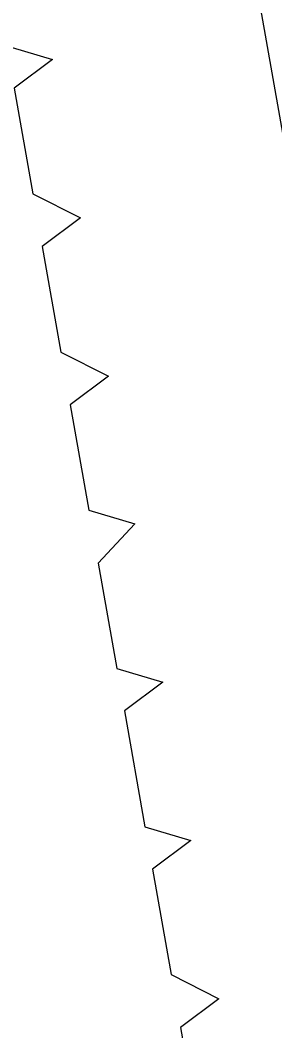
# Model space of a CAD drawing. Header units: millimetres. Extents: x -434100 to 9270898, y 0 to 249028.
# Drawn here: x 73313.23 to 73316.13, y 105957.91 to 105969.4 of the extents above; entities that cross this region are included whole.
import ezdxf
from ezdxf import colors
from ezdxf.entities.mleader import LeaderData, LeaderLine
from ezdxf.math import Vec2, Vec3

# ---------------------------------------------------------------- set-up
doc = ezdxf.new("R2010")
doc.units = ezdxf.units.MM
doc.header["$MEASUREMENT"] = 0
doc.layers.get('0').update_dxf_attribs({"color": 250, "lineweight": 9})
for name, color, linetype, lineweight in [('АР_Отметки', 250, 'Continuous', 15), ('АР_Размеры', 175, 'Continuous', 9), ('АР_Сущ Несущая стена', 216, 'Continuous', 30)]:
    doc.layers.add(name, color=color, linetype=linetype, lineweight=lineweight)
doc.styles.add('ISOCPEUR', font='isocpeur.TTF', dxfattribs={"width": 0.7})

# ---------------------------------------------------------------- blocks, each defined once
blk = doc.blocks.new('_DotSmall')
at = {"color": 0, "linetype": 'ByBlock', "const_width": 0.5}
blk.add_lwpolyline([(-0.0625, 0, 1), (0.0625, 0, 1)], format="xyb", close=True, dxfattribs=at)

msp = doc.modelspace()

# ---------------------------------------------------------------- linework, layer by layer
at = {"layer": 'АР_Размеры', "color": 5, "lineweight": 0, "ltscale": 100, "transparency": 33554687}
for points in [[(73318.642, 105954.495), (73313.45, 105983.788)], [(73318.642, 105954.495), (73313.45, 105983.788)], [(73318.642, 105954.495), (73313.45, 105983.788)], [(73318.642, 105954.495), (73313.45, 105983.788)], [(73318.642, 105954.495), (73313.45, 105983.788)], [(73318.642, 105954.495), (73313.45, 105983.788)], [(73318.642, 105954.495), (73313.45, 105983.788)], [(73318.642, 105954.495), (73313.45, 105983.788)], [(73318.642, 105954.495), (73313.45, 105983.788)], [(73318.642, 105954.495), (73313.45, 105983.788)], [(73318.642, 105954.495), (73313.45, 105983.788)], [(73318.642, 105954.495), (73313.45, 105983.788)], [(73318.642, 105954.495), (73313.45, 105983.788)], [(73318.642, 105954.495), (73313.45, 105983.788)], [(73318.642, 105954.495), (73313.45, 105983.788)], [(73318.642, 105954.495), (73313.45, 105983.788)], [(73318.642, 105954.495), (73313.45, 105983.788)], [(73318.642, 105954.495), (73313.45, 105983.788)], [(73318.642, 105954.495), (73313.45, 105983.788)], [(73318.642, 105954.495), (73313.45, 105983.788)], [(73318.642, 105954.495), (73313.45, 105983.788)], [(73318.642, 105954.495), (73313.45, 105983.788)], [(73318.642, 105954.495), (73313.45, 105983.788)], [(73318.642, 105954.495), (73313.45, 105983.788)], [(73318.642, 105954.495), (73313.45, 105983.788)], [(73318.642, 105954.495), (73313.45, 105983.788)], [(73318.642, 105954.495), (73313.45, 105983.788)], [(73318.642, 105954.495), (73313.45, 105983.788)], [(73318.642, 105954.495), (73313.45, 105983.788)], [(73318.642, 105954.495), (73313.45, 105983.788)], [(73318.642, 105954.495), (73313.45, 105983.788)], [(73318.642, 105954.495), (73313.45, 105983.788)], [(73318.642, 105954.495), (73313.45, 105983.788)], [(73318.642, 105954.495), (73313.45, 105983.788)], [(73318.642, 105954.495), (73313.45, 105983.788)], [(73318.642, 105954.495), (73313.45, 105983.788)], [(73318.642, 105954.495), (73313.45, 105983.788)], [(73318.642, 105954.495), (73313.45, 105983.788)], [(73318.642, 105954.495), (73313.45, 105983.788)], [(73318.642, 105954.495), (73313.45, 105983.788)], [(73318.642, 105954.495), (73313.45, 105983.788)], [(73318.642, 105954.495), (73313.45, 105983.788)], [(73318.642, 105954.495), (73313.45, 105983.788)], [(73318.642, 105954.495), (73313.45, 105983.788)], [(73318.642, 105954.495), (73313.45, 105983.788)], [(73318.642, 105954.495), (73313.45, 105983.788)], [(73318.642, 105954.495), (73313.45, 105983.788)], [(73318.642, 105954.495), (73313.45, 105983.788)], [(73318.642, 105954.495), (73313.45, 105983.788)], [(73318.642, 105954.495), (73313.45, 105983.788)], [(73318.642, 105954.495), (73313.45, 105983.788)], [(73318.642, 105954.495), (73313.45, 105983.788)], [(73318.642, 105954.495), (73313.45, 105983.788)], [(73318.642, 105954.495), (73313.45, 105983.788)], [(73318.642, 105954.495), (73313.45, 105983.788)], [(73318.642, 105954.495), (73313.45, 105983.788)], [(73318.642, 105954.495), (73313.45, 105983.788)], [(73318.642, 105954.495), (73313.45, 105983.788)], [(73318.642, 105954.495), (73313.45, 105983.788)], [(73318.642, 105954.495), (73313.45, 105983.788)], [(73318.642, 105954.495), (73313.45, 105983.788)], [(73318.642, 105954.495), (73313.45, 105983.788)], [(73318.642, 105954.495), (73313.45, 105983.788)], [(73318.642, 105954.495), (73313.45, 105983.788)], [(73318.642, 105954.495), (73313.45, 105983.788)], [(73318.642, 105954.495), (73313.45, 105983.788)], [(73318.642, 105954.495), (73313.45, 105983.788)], [(73318.642, 105954.495), (73313.45, 105983.788)], [(73318.642, 105954.495), (73313.45, 105983.788)], [(73318.642, 105954.495), (73313.45, 105983.788)], [(73318.642, 105954.495), (73313.45, 105983.788)], [(73318.642, 105954.495), (73313.45, 105983.788)], [(73318.642, 105954.495), (73313.45, 105983.788)], [(73318.642, 105954.495), (73313.45, 105983.788)], [(73318.642, 105954.495), (73313.45, 105983.788)], [(73318.642, 105954.495), (73313.45, 105983.788)], [(73318.642, 105954.495), (73313.45, 105983.788)], [(73318.642, 105954.495), (73313.45, 105983.788)], [(73318.642, 105954.495), (73313.45, 105983.788)], [(73318.642, 105954.495), (73313.45, 105983.788)], [(73318.642, 105954.495), (73313.45, 105983.788)], [(73318.642, 105954.495), (73313.45, 105983.788)], [(73318.642, 105954.495), (73313.45, 105983.788)], [(73318.642, 105954.495), (73313.45, 105983.788)], [(73318.642, 105954.495), (73313.45, 105983.788)], [(73318.642, 105954.495), (73313.45, 105983.788)], [(73318.642, 105954.495), (73313.45, 105983.788)], [(73318.642, 105954.495), (73313.45, 105983.788)], [(73318.642, 105954.495), (73313.45, 105983.788)], [(73318.642, 105954.495), (73313.45, 105983.788)], [(73318.642, 105954.495), (73313.45, 105983.788)], [(73318.642, 105954.495), (73313.45, 105983.788)], [(73318.642, 105954.495), (73313.45, 105983.788)], [(73318.642, 105954.495), (73313.45, 105983.788)], [(73318.642, 105954.495), (73313.45, 105983.788)], [(73318.642, 105954.495), (73313.45, 105983.788)], [(73312.818, 105969.189), (73313.603, 105968.956), (73313.165, 105968.631), (73313.378, 105967.43), (73313.922, 105967.155), (73313.484, 105966.83), (73313.697, 105965.63), (73314.241, 105965.355), (73313.803, 105965.029), (73314.016, 105963.829), (73314.539, 105963.674), (73314.122, 105963.229), (73314.335, 105962.028), (73314.858, 105961.873), (73314.42, 105961.548), (73314.654, 105960.227), (73315.177, 105960.072), (73314.739, 105959.747), (73314.952, 105958.547), (73315.496, 105958.272), (73315.059, 105957.946), (73315.271, 105956.746)], [(73312.818, 105969.189), (73313.603, 105968.956), (73313.165, 105968.631), (73313.378, 105967.43), (73313.922, 105967.155), (73313.484, 105966.83), (73313.697, 105965.63), (73314.241, 105965.355), (73313.803, 105965.029), (73314.016, 105963.829), (73314.539, 105963.674), (73314.122, 105963.229), (73314.335, 105962.028), (73314.858, 105961.873), (73314.42, 105961.548), (73314.654, 105960.227), (73315.177, 105960.072), (73314.739, 105959.747), (73314.952, 105958.547), (73315.496, 105958.272), (73315.059, 105957.946), (73315.271, 105956.746)], [(73312.818, 105969.189), (73313.603, 105968.956), (73313.165, 105968.631), (73313.378, 105967.43), (73313.922, 105967.155), (73313.484, 105966.83), (73313.697, 105965.63), (73314.241, 105965.355), (73313.803, 105965.029), (73314.016, 105963.829), (73314.539, 105963.674), (73314.122, 105963.229), (73314.335, 105962.028), (73314.858, 105961.873), (73314.42, 105961.548), (73314.654, 105960.227), (73315.177, 105960.072), (73314.739, 105959.747), (73314.952, 105958.547), (73315.496, 105958.272), (73315.059, 105957.946), (73315.271, 105956.746)], [(73312.818, 105969.189), (73313.603, 105968.956), (73313.165, 105968.631), (73313.378, 105967.43), (73313.922, 105967.155), (73313.484, 105966.83), (73313.697, 105965.63), (73314.241, 105965.355), (73313.803, 105965.029), (73314.016, 105963.829), (73314.539, 105963.674), (73314.122, 105963.229), (73314.335, 105962.028), (73314.858, 105961.873), (73314.42, 105961.548), (73314.654, 105960.227), (73315.177, 105960.072), (73314.739, 105959.747), (73314.952, 105958.547), (73315.496, 105958.272), (73315.059, 105957.946), (73315.271, 105956.746)], [(73312.818, 105969.189), (73313.603, 105968.956), (73313.165, 105968.631), (73313.378, 105967.43), (73313.922, 105967.155), (73313.484, 105966.83), (73313.697, 105965.63), (73314.241, 105965.355), (73313.803, 105965.029), (73314.016, 105963.829), (73314.539, 105963.674), (73314.122, 105963.229), (73314.335, 105962.028), (73314.858, 105961.873), (73314.42, 105961.548), (73314.654, 105960.227), (73315.177, 105960.072), (73314.739, 105959.747), (73314.952, 105958.547), (73315.496, 105958.272), (73315.059, 105957.946), (73315.271, 105956.746)], [(73312.818, 105969.189), (73313.603, 105968.956), (73313.165, 105968.631), (73313.378, 105967.43), (73313.922, 105967.155), (73313.484, 105966.83), (73313.697, 105965.63), (73314.241, 105965.355), (73313.803, 105965.029), (73314.016, 105963.829), (73314.539, 105963.674), (73314.122, 105963.229), (73314.335, 105962.028), (73314.858, 105961.873), (73314.42, 105961.548), (73314.654, 105960.227), (73315.177, 105960.072), (73314.739, 105959.747), (73314.952, 105958.547), (73315.496, 105958.272), (73315.059, 105957.946), (73315.271, 105956.746)], [(73312.818, 105969.189), (73313.603, 105968.956), (73313.165, 105968.631), (73313.378, 105967.43), (73313.922, 105967.155), (73313.484, 105966.83), (73313.697, 105965.63), (73314.241, 105965.355), (73313.803, 105965.029), (73314.016, 105963.829), (73314.539, 105963.674), (73314.122, 105963.229), (73314.335, 105962.028), (73314.858, 105961.873), (73314.42, 105961.548), (73314.654, 105960.227), (73315.177, 105960.072), (73314.739, 105959.747), (73314.952, 105958.547), (73315.496, 105958.272), (73315.059, 105957.946), (73315.271, 105956.746)], [(73312.818, 105969.189), (73313.603, 105968.956), (73313.165, 105968.631), (73313.378, 105967.43), (73313.922, 105967.155), (73313.484, 105966.83), (73313.697, 105965.63), (73314.241, 105965.355), (73313.803, 105965.029), (73314.016, 105963.829), (73314.539, 105963.674), (73314.122, 105963.229), (73314.335, 105962.028), (73314.858, 105961.873), (73314.42, 105961.548), (73314.654, 105960.227), (73315.177, 105960.072), (73314.739, 105959.747), (73314.952, 105958.547), (73315.496, 105958.272), (73315.059, 105957.946), (73315.271, 105956.746)], [(73312.818, 105969.189), (73313.603, 105968.956), (73313.165, 105968.631), (73313.378, 105967.43), (73313.922, 105967.155), (73313.484, 105966.83), (73313.697, 105965.63), (73314.241, 105965.355), (73313.803, 105965.029), (73314.016, 105963.829), (73314.539, 105963.674), (73314.122, 105963.229), (73314.335, 105962.028), (73314.858, 105961.873), (73314.42, 105961.548), (73314.654, 105960.227), (73315.177, 105960.072), (73314.739, 105959.747), (73314.952, 105958.547), (73315.496, 105958.272), (73315.059, 105957.946), (73315.271, 105956.746)], [(73312.818, 105969.189), (73313.603, 105968.956), (73313.165, 105968.631), (73313.378, 105967.43), (73313.922, 105967.155), (73313.484, 105966.83), (73313.697, 105965.63), (73314.241, 105965.355), (73313.803, 105965.029), (73314.016, 105963.829), (73314.539, 105963.674), (73314.122, 105963.229), (73314.335, 105962.028), (73314.858, 105961.873), (73314.42, 105961.548), (73314.654, 105960.227), (73315.177, 105960.072), (73314.739, 105959.747), (73314.952, 105958.547), (73315.496, 105958.272), (73315.059, 105957.946), (73315.271, 105956.746)], [(73312.818, 105969.189), (73313.603, 105968.956), (73313.165, 105968.631), (73313.378, 105967.43), (73313.922, 105967.155), (73313.484, 105966.83), (73313.697, 105965.63), (73314.241, 105965.355), (73313.803, 105965.029), (73314.016, 105963.829), (73314.539, 105963.674), (73314.122, 105963.229), (73314.335, 105962.028), (73314.858, 105961.873), (73314.42, 105961.548), (73314.654, 105960.227), (73315.177, 105960.072), (73314.739, 105959.747), (73314.952, 105958.547), (73315.496, 105958.272), (73315.059, 105957.946), (73315.271, 105956.746)], [(73312.818, 105969.189), (73313.603, 105968.956), (73313.165, 105968.631), (73313.378, 105967.43), (73313.922, 105967.155), (73313.484, 105966.83), (73313.697, 105965.63), (73314.241, 105965.355), (73313.803, 105965.029), (73314.016, 105963.829), (73314.539, 105963.674), (73314.122, 105963.229), (73314.335, 105962.028), (73314.858, 105961.873), (73314.42, 105961.548), (73314.654, 105960.227), (73315.177, 105960.072), (73314.739, 105959.747), (73314.952, 105958.547), (73315.496, 105958.272), (73315.059, 105957.946), (73315.271, 105956.746)], [(73312.818, 105969.189), (73313.603, 105968.956), (73313.165, 105968.631), (73313.378, 105967.43), (73313.922, 105967.155), (73313.484, 105966.83), (73313.697, 105965.63), (73314.241, 105965.355), (73313.803, 105965.029), (73314.016, 105963.829), (73314.539, 105963.674), (73314.122, 105963.229), (73314.335, 105962.028), (73314.858, 105961.873), (73314.42, 105961.548), (73314.654, 105960.227), (73315.177, 105960.072), (73314.739, 105959.747), (73314.952, 105958.547), (73315.496, 105958.272), (73315.059, 105957.946), (73315.271, 105956.746)], [(73312.818, 105969.189), (73313.603, 105968.956), (73313.165, 105968.631), (73313.378, 105967.43), (73313.922, 105967.155), (73313.484, 105966.83), (73313.697, 105965.63), (73314.241, 105965.355), (73313.803, 105965.029), (73314.016, 105963.829), (73314.539, 105963.674), (73314.122, 105963.229), (73314.335, 105962.028), (73314.858, 105961.873), (73314.42, 105961.548), (73314.654, 105960.227), (73315.177, 105960.072), (73314.739, 105959.747), (73314.952, 105958.547), (73315.496, 105958.272), (73315.059, 105957.946), (73315.271, 105956.746)], [(73312.818, 105969.189), (73313.603, 105968.956), (73313.165, 105968.631), (73313.378, 105967.43), (73313.922, 105967.155), (73313.484, 105966.83), (73313.697, 105965.63), (73314.241, 105965.355), (73313.803, 105965.029), (73314.016, 105963.829), (73314.539, 105963.674), (73314.122, 105963.229), (73314.335, 105962.028), (73314.858, 105961.873), (73314.42, 105961.548), (73314.654, 105960.227), (73315.177, 105960.072), (73314.739, 105959.747), (73314.952, 105958.547), (73315.496, 105958.272), (73315.059, 105957.946), (73315.271, 105956.746)], [(73312.818, 105969.189), (73313.603, 105968.956), (73313.165, 105968.631), (73313.378, 105967.43), (73313.922, 105967.155), (73313.484, 105966.83), (73313.697, 105965.63), (73314.241, 105965.355), (73313.803, 105965.029), (73314.016, 105963.829), (73314.539, 105963.674), (73314.122, 105963.229), (73314.335, 105962.028), (73314.858, 105961.873), (73314.42, 105961.548), (73314.654, 105960.227), (73315.177, 105960.072), (73314.739, 105959.747), (73314.952, 105958.547), (73315.496, 105958.272), (73315.059, 105957.946), (73315.271, 105956.746)], [(73312.818, 105969.189), (73313.603, 105968.956), (73313.165, 105968.631), (73313.378, 105967.43), (73313.922, 105967.155), (73313.484, 105966.83), (73313.697, 105965.63), (73314.241, 105965.355), (73313.803, 105965.029), (73314.016, 105963.829), (73314.539, 105963.674), (73314.122, 105963.229), (73314.335, 105962.028), (73314.858, 105961.873), (73314.42, 105961.548), (73314.654, 105960.227), (73315.177, 105960.072), (73314.739, 105959.747), (73314.952, 105958.547), (73315.496, 105958.272), (73315.059, 105957.946), (73315.271, 105956.746)], [(73312.818, 105969.189), (73313.603, 105968.956), (73313.165, 105968.631), (73313.378, 105967.43), (73313.922, 105967.155), (73313.484, 105966.83), (73313.697, 105965.63), (73314.241, 105965.355), (73313.803, 105965.029), (73314.016, 105963.829), (73314.539, 105963.674), (73314.122, 105963.229), (73314.335, 105962.028), (73314.858, 105961.873), (73314.42, 105961.548), (73314.654, 105960.227), (73315.177, 105960.072), (73314.739, 105959.747), (73314.952, 105958.547), (73315.496, 105958.272), (73315.059, 105957.946), (73315.271, 105956.746)], [(73312.818, 105969.189), (73313.603, 105968.956), (73313.165, 105968.631), (73313.378, 105967.43), (73313.922, 105967.155), (73313.484, 105966.83), (73313.697, 105965.63), (73314.241, 105965.355), (73313.803, 105965.029), (73314.016, 105963.829), (73314.539, 105963.674), (73314.122, 105963.229), (73314.335, 105962.028), (73314.858, 105961.873), (73314.42, 105961.548), (73314.654, 105960.227), (73315.177, 105960.072), (73314.739, 105959.747), (73314.952, 105958.547), (73315.496, 105958.272), (73315.059, 105957.946), (73315.271, 105956.746)], [(73312.818, 105969.189), (73313.603, 105968.956), (73313.165, 105968.631), (73313.378, 105967.43), (73313.922, 105967.155), (73313.484, 105966.83), (73313.697, 105965.63), (73314.241, 105965.355), (73313.803, 105965.029), (73314.016, 105963.829), (73314.539, 105963.674), (73314.122, 105963.229), (73314.335, 105962.028), (73314.858, 105961.873), (73314.42, 105961.548), (73314.654, 105960.227), (73315.177, 105960.072), (73314.739, 105959.747), (73314.952, 105958.547), (73315.496, 105958.272), (73315.059, 105957.946), (73315.271, 105956.746)], [(73312.818, 105969.189), (73313.603, 105968.956), (73313.165, 105968.631), (73313.378, 105967.43), (73313.922, 105967.155), (73313.484, 105966.83), (73313.697, 105965.63), (73314.241, 105965.355), (73313.803, 105965.029), (73314.016, 105963.829), (73314.539, 105963.674), (73314.122, 105963.229), (73314.335, 105962.028), (73314.858, 105961.873), (73314.42, 105961.548), (73314.654, 105960.227), (73315.177, 105960.072), (73314.739, 105959.747), (73314.952, 105958.547), (73315.496, 105958.272), (73315.059, 105957.946), (73315.271, 105956.746)], [(73312.818, 105969.189), (73313.603, 105968.956), (73313.165, 105968.631), (73313.378, 105967.43), (73313.922, 105967.155), (73313.484, 105966.83), (73313.697, 105965.63), (73314.241, 105965.355), (73313.803, 105965.029), (73314.016, 105963.829), (73314.539, 105963.674), (73314.122, 105963.229), (73314.335, 105962.028), (73314.858, 105961.873), (73314.42, 105961.548), (73314.654, 105960.227), (73315.177, 105960.072), (73314.739, 105959.747), (73314.952, 105958.547), (73315.496, 105958.272), (73315.059, 105957.946), (73315.271, 105956.746)], [(73312.818, 105969.189), (73313.603, 105968.956), (73313.165, 105968.631), (73313.378, 105967.43), (73313.922, 105967.155), (73313.484, 105966.83), (73313.697, 105965.63), (73314.241, 105965.355), (73313.803, 105965.029), (73314.016, 105963.829), (73314.539, 105963.674), (73314.122, 105963.229), (73314.335, 105962.028), (73314.858, 105961.873), (73314.42, 105961.548), (73314.654, 105960.227), (73315.177, 105960.072), (73314.739, 105959.747), (73314.952, 105958.547), (73315.496, 105958.272), (73315.059, 105957.946), (73315.271, 105956.746)], [(73312.818, 105969.189), (73313.603, 105968.956), (73313.165, 105968.631), (73313.378, 105967.43), (73313.922, 105967.155), (73313.484, 105966.83), (73313.697, 105965.63), (73314.241, 105965.355), (73313.803, 105965.029), (73314.016, 105963.829), (73314.539, 105963.674), (73314.122, 105963.229), (73314.335, 105962.028), (73314.858, 105961.873), (73314.42, 105961.548), (73314.654, 105960.227), (73315.177, 105960.072), (73314.739, 105959.747), (73314.952, 105958.547), (73315.496, 105958.272), (73315.059, 105957.946), (73315.271, 105956.746)], [(73312.818, 105969.189), (73313.603, 105968.956), (73313.165, 105968.631), (73313.378, 105967.43), (73313.922, 105967.155), (73313.484, 105966.83), (73313.697, 105965.63), (73314.241, 105965.355), (73313.803, 105965.029), (73314.016, 105963.829), (73314.539, 105963.674), (73314.122, 105963.229), (73314.335, 105962.028), (73314.858, 105961.873), (73314.42, 105961.548), (73314.654, 105960.227), (73315.177, 105960.072), (73314.739, 105959.747), (73314.952, 105958.547), (73315.496, 105958.272), (73315.059, 105957.946), (73315.271, 105956.746)], [(73312.818, 105969.189), (73313.603, 105968.956), (73313.165, 105968.631), (73313.378, 105967.43), (73313.922, 105967.155), (73313.484, 105966.83), (73313.697, 105965.63), (73314.241, 105965.355), (73313.803, 105965.029), (73314.016, 105963.829), (73314.539, 105963.674), (73314.122, 105963.229), (73314.335, 105962.028), (73314.858, 105961.873), (73314.42, 105961.548), (73314.654, 105960.227), (73315.177, 105960.072), (73314.739, 105959.747), (73314.952, 105958.547), (73315.496, 105958.272), (73315.059, 105957.946), (73315.271, 105956.746)], [(73312.818, 105969.189), (73313.603, 105968.956), (73313.165, 105968.631), (73313.378, 105967.43), (73313.922, 105967.155), (73313.484, 105966.83), (73313.697, 105965.63), (73314.241, 105965.355), (73313.803, 105965.029), (73314.016, 105963.829), (73314.539, 105963.674), (73314.122, 105963.229), (73314.335, 105962.028), (73314.858, 105961.873), (73314.42, 105961.548), (73314.654, 105960.227), (73315.177, 105960.072), (73314.739, 105959.747), (73314.952, 105958.547), (73315.496, 105958.272), (73315.059, 105957.946), (73315.271, 105956.746)], [(73312.818, 105969.189), (73313.603, 105968.956), (73313.165, 105968.631), (73313.378, 105967.43), (73313.922, 105967.155), (73313.484, 105966.83), (73313.697, 105965.63), (73314.241, 105965.355), (73313.803, 105965.029), (73314.016, 105963.829), (73314.539, 105963.674), (73314.122, 105963.229), (73314.335, 105962.028), (73314.858, 105961.873), (73314.42, 105961.548), (73314.654, 105960.227), (73315.177, 105960.072), (73314.739, 105959.747), (73314.952, 105958.547), (73315.496, 105958.272), (73315.059, 105957.946), (73315.271, 105956.746)], [(73312.818, 105969.189), (73313.603, 105968.956), (73313.165, 105968.631), (73313.378, 105967.43), (73313.922, 105967.155), (73313.484, 105966.83), (73313.697, 105965.63), (73314.241, 105965.355), (73313.803, 105965.029), (73314.016, 105963.829), (73314.539, 105963.674), (73314.122, 105963.229), (73314.335, 105962.028), (73314.858, 105961.873), (73314.42, 105961.548), (73314.654, 105960.227), (73315.177, 105960.072), (73314.739, 105959.747), (73314.952, 105958.547), (73315.496, 105958.272), (73315.059, 105957.946), (73315.271, 105956.746)], [(73312.818, 105969.189), (73313.603, 105968.956), (73313.165, 105968.631), (73313.378, 105967.43), (73313.922, 105967.155), (73313.484, 105966.83), (73313.697, 105965.63), (73314.241, 105965.355), (73313.803, 105965.029), (73314.016, 105963.829), (73314.539, 105963.674), (73314.122, 105963.229), (73314.335, 105962.028), (73314.858, 105961.873), (73314.42, 105961.548), (73314.654, 105960.227), (73315.177, 105960.072), (73314.739, 105959.747), (73314.952, 105958.547), (73315.496, 105958.272), (73315.059, 105957.946), (73315.271, 105956.746)], [(73312.818, 105969.189), (73313.603, 105968.956), (73313.165, 105968.631), (73313.378, 105967.43), (73313.922, 105967.155), (73313.484, 105966.83), (73313.697, 105965.63), (73314.241, 105965.355), (73313.803, 105965.029), (73314.016, 105963.829), (73314.539, 105963.674), (73314.122, 105963.229), (73314.335, 105962.028), (73314.858, 105961.873), (73314.42, 105961.548), (73314.654, 105960.227), (73315.177, 105960.072), (73314.739, 105959.747), (73314.952, 105958.547), (73315.496, 105958.272), (73315.059, 105957.946), (73315.271, 105956.746)], [(73312.818, 105969.189), (73313.603, 105968.956), (73313.165, 105968.631), (73313.378, 105967.43), (73313.922, 105967.155), (73313.484, 105966.83), (73313.697, 105965.63), (73314.241, 105965.355), (73313.803, 105965.029), (73314.016, 105963.829), (73314.539, 105963.674), (73314.122, 105963.229), (73314.335, 105962.028), (73314.858, 105961.873), (73314.42, 105961.548), (73314.654, 105960.227), (73315.177, 105960.072), (73314.739, 105959.747), (73314.952, 105958.547), (73315.496, 105958.272), (73315.059, 105957.946), (73315.271, 105956.746)], [(73312.818, 105969.189), (73313.603, 105968.956), (73313.165, 105968.631), (73313.378, 105967.43), (73313.922, 105967.155), (73313.484, 105966.83), (73313.697, 105965.63), (73314.241, 105965.355), (73313.803, 105965.029), (73314.016, 105963.829), (73314.539, 105963.674), (73314.122, 105963.229), (73314.335, 105962.028), (73314.858, 105961.873), (73314.42, 105961.548), (73314.654, 105960.227), (73315.177, 105960.072), (73314.739, 105959.747), (73314.952, 105958.547), (73315.496, 105958.272), (73315.059, 105957.946), (73315.271, 105956.746)], [(73312.818, 105969.189), (73313.603, 105968.956), (73313.165, 105968.631), (73313.378, 105967.43), (73313.922, 105967.155), (73313.484, 105966.83), (73313.697, 105965.63), (73314.241, 105965.355), (73313.803, 105965.029), (73314.016, 105963.829), (73314.539, 105963.674), (73314.122, 105963.229), (73314.335, 105962.028), (73314.858, 105961.873), (73314.42, 105961.548), (73314.654, 105960.227), (73315.177, 105960.072), (73314.739, 105959.747), (73314.952, 105958.547), (73315.496, 105958.272), (73315.059, 105957.946), (73315.271, 105956.746)], [(73312.818, 105969.189), (73313.603, 105968.956), (73313.165, 105968.631), (73313.378, 105967.43), (73313.922, 105967.155), (73313.484, 105966.83), (73313.697, 105965.63), (73314.241, 105965.355), (73313.803, 105965.029), (73314.016, 105963.829), (73314.539, 105963.674), (73314.122, 105963.229), (73314.335, 105962.028), (73314.858, 105961.873), (73314.42, 105961.548), (73314.654, 105960.227), (73315.177, 105960.072), (73314.739, 105959.747), (73314.952, 105958.547), (73315.496, 105958.272), (73315.059, 105957.946), (73315.271, 105956.746)], [(73312.818, 105969.189), (73313.603, 105968.956), (73313.165, 105968.631), (73313.378, 105967.43), (73313.922, 105967.155), (73313.484, 105966.83), (73313.697, 105965.63), (73314.241, 105965.355), (73313.803, 105965.029), (73314.016, 105963.829), (73314.539, 105963.674), (73314.122, 105963.229), (73314.335, 105962.028), (73314.858, 105961.873), (73314.42, 105961.548), (73314.654, 105960.227), (73315.177, 105960.072), (73314.739, 105959.747), (73314.952, 105958.547), (73315.496, 105958.272), (73315.059, 105957.946), (73315.271, 105956.746)], [(73312.818, 105969.189), (73313.603, 105968.956), (73313.165, 105968.631), (73313.378, 105967.43), (73313.922, 105967.155), (73313.484, 105966.83), (73313.697, 105965.63), (73314.241, 105965.355), (73313.803, 105965.029), (73314.016, 105963.829), (73314.539, 105963.674), (73314.122, 105963.229), (73314.335, 105962.028), (73314.858, 105961.873), (73314.42, 105961.548), (73314.654, 105960.227), (73315.177, 105960.072), (73314.739, 105959.747), (73314.952, 105958.547), (73315.496, 105958.272), (73315.059, 105957.946), (73315.271, 105956.746)], [(73312.818, 105969.189), (73313.603, 105968.956), (73313.165, 105968.631), (73313.378, 105967.43), (73313.922, 105967.155), (73313.484, 105966.83), (73313.697, 105965.63), (73314.241, 105965.355), (73313.803, 105965.029), (73314.016, 105963.829), (73314.539, 105963.674), (73314.122, 105963.229), (73314.335, 105962.028), (73314.858, 105961.873), (73314.42, 105961.548), (73314.654, 105960.227), (73315.177, 105960.072), (73314.739, 105959.747), (73314.952, 105958.547), (73315.496, 105958.272), (73315.059, 105957.946), (73315.271, 105956.746)], [(73312.818, 105969.189), (73313.603, 105968.956), (73313.165, 105968.631), (73313.378, 105967.43), (73313.922, 105967.155), (73313.484, 105966.83), (73313.697, 105965.63), (73314.241, 105965.355), (73313.803, 105965.029), (73314.016, 105963.829), (73314.539, 105963.674), (73314.122, 105963.229), (73314.335, 105962.028), (73314.858, 105961.873), (73314.42, 105961.548), (73314.654, 105960.227), (73315.177, 105960.072), (73314.739, 105959.747), (73314.952, 105958.547), (73315.496, 105958.272), (73315.059, 105957.946), (73315.271, 105956.746)], [(73312.818, 105969.189), (73313.603, 105968.956), (73313.165, 105968.631), (73313.378, 105967.43), (73313.922, 105967.155), (73313.484, 105966.83), (73313.697, 105965.63), (73314.241, 105965.355), (73313.803, 105965.029), (73314.016, 105963.829), (73314.539, 105963.674), (73314.122, 105963.229), (73314.335, 105962.028), (73314.858, 105961.873), (73314.42, 105961.548), (73314.654, 105960.227), (73315.177, 105960.072), (73314.739, 105959.747), (73314.952, 105958.547), (73315.496, 105958.272), (73315.059, 105957.946), (73315.271, 105956.746)], [(73312.818, 105969.189), (73313.603, 105968.956), (73313.165, 105968.631), (73313.378, 105967.43), (73313.922, 105967.155), (73313.484, 105966.83), (73313.697, 105965.63), (73314.241, 105965.355), (73313.803, 105965.029), (73314.016, 105963.829), (73314.539, 105963.674), (73314.122, 105963.229), (73314.335, 105962.028), (73314.858, 105961.873), (73314.42, 105961.548), (73314.654, 105960.227), (73315.177, 105960.072), (73314.739, 105959.747), (73314.952, 105958.547), (73315.496, 105958.272), (73315.059, 105957.946), (73315.271, 105956.746)], [(73312.818, 105969.189), (73313.603, 105968.956), (73313.165, 105968.631), (73313.378, 105967.43), (73313.922, 105967.155), (73313.484, 105966.83), (73313.697, 105965.63), (73314.241, 105965.355), (73313.803, 105965.029), (73314.016, 105963.829), (73314.539, 105963.674), (73314.122, 105963.229), (73314.335, 105962.028), (73314.858, 105961.873), (73314.42, 105961.548), (73314.654, 105960.227), (73315.177, 105960.072), (73314.739, 105959.747), (73314.952, 105958.547), (73315.496, 105958.272), (73315.059, 105957.946), (73315.271, 105956.746)], [(73312.818, 105969.189), (73313.603, 105968.956), (73313.165, 105968.631), (73313.378, 105967.43), (73313.922, 105967.155), (73313.484, 105966.83), (73313.697, 105965.63), (73314.241, 105965.355), (73313.803, 105965.029), (73314.016, 105963.829), (73314.539, 105963.674), (73314.122, 105963.229), (73314.335, 105962.028), (73314.858, 105961.873), (73314.42, 105961.548), (73314.654, 105960.227), (73315.177, 105960.072), (73314.739, 105959.747), (73314.952, 105958.547), (73315.496, 105958.272), (73315.059, 105957.946), (73315.271, 105956.746)], [(73312.818, 105969.189), (73313.603, 105968.956), (73313.165, 105968.631), (73313.378, 105967.43), (73313.922, 105967.155), (73313.484, 105966.83), (73313.697, 105965.63), (73314.241, 105965.355), (73313.803, 105965.029), (73314.016, 105963.829), (73314.539, 105963.674), (73314.122, 105963.229), (73314.335, 105962.028), (73314.858, 105961.873), (73314.42, 105961.548), (73314.654, 105960.227), (73315.177, 105960.072), (73314.739, 105959.747), (73314.952, 105958.547), (73315.496, 105958.272), (73315.059, 105957.946), (73315.271, 105956.746)], [(73312.818, 105969.189), (73313.603, 105968.956), (73313.165, 105968.631), (73313.378, 105967.43), (73313.922, 105967.155), (73313.484, 105966.83), (73313.697, 105965.63), (73314.241, 105965.355), (73313.803, 105965.029), (73314.016, 105963.829), (73314.539, 105963.674), (73314.122, 105963.229), (73314.335, 105962.028), (73314.858, 105961.873), (73314.42, 105961.548), (73314.654, 105960.227), (73315.177, 105960.072), (73314.739, 105959.747), (73314.952, 105958.547), (73315.496, 105958.272), (73315.059, 105957.946), (73315.271, 105956.746)], [(73312.818, 105969.189), (73313.603, 105968.956), (73313.165, 105968.631), (73313.378, 105967.43), (73313.922, 105967.155), (73313.484, 105966.83), (73313.697, 105965.63), (73314.241, 105965.355), (73313.803, 105965.029), (73314.016, 105963.829), (73314.539, 105963.674), (73314.122, 105963.229), (73314.335, 105962.028), (73314.858, 105961.873), (73314.42, 105961.548), (73314.654, 105960.227), (73315.177, 105960.072), (73314.739, 105959.747), (73314.952, 105958.547), (73315.496, 105958.272), (73315.059, 105957.946), (73315.271, 105956.746)], [(73312.818, 105969.189), (73313.603, 105968.956), (73313.165, 105968.631), (73313.378, 105967.43), (73313.922, 105967.155), (73313.484, 105966.83), (73313.697, 105965.63), (73314.241, 105965.355), (73313.803, 105965.029), (73314.016, 105963.829), (73314.539, 105963.674), (73314.122, 105963.229), (73314.335, 105962.028), (73314.858, 105961.873), (73314.42, 105961.548), (73314.654, 105960.227), (73315.177, 105960.072), (73314.739, 105959.747), (73314.952, 105958.547), (73315.496, 105958.272), (73315.059, 105957.946), (73315.271, 105956.746)], [(73312.818, 105969.189), (73313.603, 105968.956), (73313.165, 105968.631), (73313.378, 105967.43), (73313.922, 105967.155), (73313.484, 105966.83), (73313.697, 105965.63), (73314.241, 105965.355), (73313.803, 105965.029), (73314.016, 105963.829), (73314.539, 105963.674), (73314.122, 105963.229), (73314.335, 105962.028), (73314.858, 105961.873), (73314.42, 105961.548), (73314.654, 105960.227), (73315.177, 105960.072), (73314.739, 105959.747), (73314.952, 105958.547), (73315.496, 105958.272), (73315.059, 105957.946), (73315.271, 105956.746)], [(73312.818, 105969.189), (73313.603, 105968.956), (73313.165, 105968.631), (73313.378, 105967.43), (73313.922, 105967.155), (73313.484, 105966.83), (73313.697, 105965.63), (73314.241, 105965.355), (73313.803, 105965.029), (73314.016, 105963.829), (73314.539, 105963.674), (73314.122, 105963.229), (73314.335, 105962.028), (73314.858, 105961.873), (73314.42, 105961.548), (73314.654, 105960.227), (73315.177, 105960.072), (73314.739, 105959.747), (73314.952, 105958.547), (73315.496, 105958.272), (73315.059, 105957.946), (73315.271, 105956.746)], [(73312.818, 105969.189), (73313.603, 105968.956), (73313.165, 105968.631), (73313.378, 105967.43), (73313.922, 105967.155), (73313.484, 105966.83), (73313.697, 105965.63), (73314.241, 105965.355), (73313.803, 105965.029), (73314.016, 105963.829), (73314.539, 105963.674), (73314.122, 105963.229), (73314.335, 105962.028), (73314.858, 105961.873), (73314.42, 105961.548), (73314.654, 105960.227), (73315.177, 105960.072), (73314.739, 105959.747), (73314.952, 105958.547), (73315.496, 105958.272), (73315.059, 105957.946), (73315.271, 105956.746)], [(73312.818, 105969.189), (73313.603, 105968.956), (73313.165, 105968.631), (73313.378, 105967.43), (73313.922, 105967.155), (73313.484, 105966.83), (73313.697, 105965.63), (73314.241, 105965.355), (73313.803, 105965.029), (73314.016, 105963.829), (73314.539, 105963.674), (73314.122, 105963.229), (73314.335, 105962.028), (73314.858, 105961.873), (73314.42, 105961.548), (73314.654, 105960.227), (73315.177, 105960.072), (73314.739, 105959.747), (73314.952, 105958.547), (73315.496, 105958.272), (73315.059, 105957.946), (73315.271, 105956.746)], [(73312.818, 105969.189), (73313.603, 105968.956), (73313.165, 105968.631), (73313.378, 105967.43), (73313.922, 105967.155), (73313.484, 105966.83), (73313.697, 105965.63), (73314.241, 105965.355), (73313.803, 105965.029), (73314.016, 105963.829), (73314.539, 105963.674), (73314.122, 105963.229), (73314.335, 105962.028), (73314.858, 105961.873), (73314.42, 105961.548), (73314.654, 105960.227), (73315.177, 105960.072), (73314.739, 105959.747), (73314.952, 105958.547), (73315.496, 105958.272), (73315.059, 105957.946), (73315.271, 105956.746)], [(73312.818, 105969.189), (73313.603, 105968.956), (73313.165, 105968.631), (73313.378, 105967.43), (73313.922, 105967.155), (73313.484, 105966.83), (73313.697, 105965.63), (73314.241, 105965.355), (73313.803, 105965.029), (73314.016, 105963.829), (73314.539, 105963.674), (73314.122, 105963.229), (73314.335, 105962.028), (73314.858, 105961.873), (73314.42, 105961.548), (73314.654, 105960.227), (73315.177, 105960.072), (73314.739, 105959.747), (73314.952, 105958.547), (73315.496, 105958.272), (73315.059, 105957.946), (73315.271, 105956.746)], [(73312.818, 105969.189), (73313.603, 105968.956), (73313.165, 105968.631), (73313.378, 105967.43), (73313.922, 105967.155), (73313.484, 105966.83), (73313.697, 105965.63), (73314.241, 105965.355), (73313.803, 105965.029), (73314.016, 105963.829), (73314.539, 105963.674), (73314.122, 105963.229), (73314.335, 105962.028), (73314.858, 105961.873), (73314.42, 105961.548), (73314.654, 105960.227), (73315.177, 105960.072), (73314.739, 105959.747), (73314.952, 105958.547), (73315.496, 105958.272), (73315.059, 105957.946), (73315.271, 105956.746)], [(73312.818, 105969.189), (73313.603, 105968.956), (73313.165, 105968.631), (73313.378, 105967.43), (73313.922, 105967.155), (73313.484, 105966.83), (73313.697, 105965.63), (73314.241, 105965.355), (73313.803, 105965.029), (73314.016, 105963.829), (73314.539, 105963.674), (73314.122, 105963.229), (73314.335, 105962.028), (73314.858, 105961.873), (73314.42, 105961.548), (73314.654, 105960.227), (73315.177, 105960.072), (73314.739, 105959.747), (73314.952, 105958.547), (73315.496, 105958.272), (73315.059, 105957.946), (73315.271, 105956.746)], [(73312.818, 105969.189), (73313.603, 105968.956), (73313.165, 105968.631), (73313.378, 105967.43), (73313.922, 105967.155), (73313.484, 105966.83), (73313.697, 105965.63), (73314.241, 105965.355), (73313.803, 105965.029), (73314.016, 105963.829), (73314.539, 105963.674), (73314.122, 105963.229), (73314.335, 105962.028), (73314.858, 105961.873), (73314.42, 105961.548), (73314.654, 105960.227), (73315.177, 105960.072), (73314.739, 105959.747), (73314.952, 105958.547), (73315.496, 105958.272), (73315.059, 105957.946), (73315.271, 105956.746)], [(73312.818, 105969.189), (73313.603, 105968.956), (73313.165, 105968.631), (73313.378, 105967.43), (73313.922, 105967.155), (73313.484, 105966.83), (73313.697, 105965.63), (73314.241, 105965.355), (73313.803, 105965.029), (73314.016, 105963.829), (73314.539, 105963.674), (73314.122, 105963.229), (73314.335, 105962.028), (73314.858, 105961.873), (73314.42, 105961.548), (73314.654, 105960.227), (73315.177, 105960.072), (73314.739, 105959.747), (73314.952, 105958.547), (73315.496, 105958.272), (73315.059, 105957.946), (73315.271, 105956.746)], [(73312.818, 105969.189), (73313.603, 105968.956), (73313.165, 105968.631), (73313.378, 105967.43), (73313.922, 105967.155), (73313.484, 105966.83), (73313.697, 105965.63), (73314.241, 105965.355), (73313.803, 105965.029), (73314.016, 105963.829), (73314.539, 105963.674), (73314.122, 105963.229), (73314.335, 105962.028), (73314.858, 105961.873), (73314.42, 105961.548), (73314.654, 105960.227), (73315.177, 105960.072), (73314.739, 105959.747), (73314.952, 105958.547), (73315.496, 105958.272), (73315.059, 105957.946), (73315.271, 105956.746)], [(73312.818, 105969.189), (73313.603, 105968.956), (73313.165, 105968.631), (73313.378, 105967.43), (73313.922, 105967.155), (73313.484, 105966.83), (73313.697, 105965.63), (73314.241, 105965.355), (73313.803, 105965.029), (73314.016, 105963.829), (73314.539, 105963.674), (73314.122, 105963.229), (73314.335, 105962.028), (73314.858, 105961.873), (73314.42, 105961.548), (73314.654, 105960.227), (73315.177, 105960.072), (73314.739, 105959.747), (73314.952, 105958.547), (73315.496, 105958.272), (73315.059, 105957.946), (73315.271, 105956.746)], [(73312.818, 105969.189), (73313.603, 105968.956), (73313.165, 105968.631), (73313.378, 105967.43), (73313.922, 105967.155), (73313.484, 105966.83), (73313.697, 105965.63), (73314.241, 105965.355), (73313.803, 105965.029), (73314.016, 105963.829), (73314.539, 105963.674), (73314.122, 105963.229), (73314.335, 105962.028), (73314.858, 105961.873), (73314.42, 105961.548), (73314.654, 105960.227), (73315.177, 105960.072), (73314.739, 105959.747), (73314.952, 105958.547), (73315.496, 105958.272), (73315.059, 105957.946), (73315.271, 105956.746)], [(73312.818, 105969.189), (73313.603, 105968.956), (73313.165, 105968.631), (73313.378, 105967.43), (73313.922, 105967.155), (73313.484, 105966.83), (73313.697, 105965.63), (73314.241, 105965.355), (73313.803, 105965.029), (73314.016, 105963.829), (73314.539, 105963.674), (73314.122, 105963.229), (73314.335, 105962.028), (73314.858, 105961.873), (73314.42, 105961.548), (73314.654, 105960.227), (73315.177, 105960.072), (73314.739, 105959.747), (73314.952, 105958.547), (73315.496, 105958.272), (73315.059, 105957.946), (73315.271, 105956.746)], [(73312.818, 105969.189), (73313.603, 105968.956), (73313.165, 105968.631), (73313.378, 105967.43), (73313.922, 105967.155), (73313.484, 105966.83), (73313.697, 105965.63), (73314.241, 105965.355), (73313.803, 105965.029), (73314.016, 105963.829), (73314.539, 105963.674), (73314.122, 105963.229), (73314.335, 105962.028), (73314.858, 105961.873), (73314.42, 105961.548), (73314.654, 105960.227), (73315.177, 105960.072), (73314.739, 105959.747), (73314.952, 105958.547), (73315.496, 105958.272), (73315.059, 105957.946), (73315.271, 105956.746)], [(73312.818, 105969.189), (73313.603, 105968.956), (73313.165, 105968.631), (73313.378, 105967.43), (73313.922, 105967.155), (73313.484, 105966.83), (73313.697, 105965.63), (73314.241, 105965.355), (73313.803, 105965.029), (73314.016, 105963.829), (73314.539, 105963.674), (73314.122, 105963.229), (73314.335, 105962.028), (73314.858, 105961.873), (73314.42, 105961.548), (73314.654, 105960.227), (73315.177, 105960.072), (73314.739, 105959.747), (73314.952, 105958.547), (73315.496, 105958.272), (73315.059, 105957.946), (73315.271, 105956.746)], [(73312.818, 105969.189), (73313.603, 105968.956), (73313.165, 105968.631), (73313.378, 105967.43), (73313.922, 105967.155), (73313.484, 105966.83), (73313.697, 105965.63), (73314.241, 105965.355), (73313.803, 105965.029), (73314.016, 105963.829), (73314.539, 105963.674), (73314.122, 105963.229), (73314.335, 105962.028), (73314.858, 105961.873), (73314.42, 105961.548), (73314.654, 105960.227), (73315.177, 105960.072), (73314.739, 105959.747), (73314.952, 105958.547), (73315.496, 105958.272), (73315.059, 105957.946), (73315.271, 105956.746)], [(73312.818, 105969.189), (73313.603, 105968.956), (73313.165, 105968.631), (73313.378, 105967.43), (73313.922, 105967.155), (73313.484, 105966.83), (73313.697, 105965.63), (73314.241, 105965.355), (73313.803, 105965.029), (73314.016, 105963.829), (73314.539, 105963.674), (73314.122, 105963.229), (73314.335, 105962.028), (73314.858, 105961.873), (73314.42, 105961.548), (73314.654, 105960.227), (73315.177, 105960.072), (73314.739, 105959.747), (73314.952, 105958.547), (73315.496, 105958.272), (73315.059, 105957.946), (73315.271, 105956.746)], [(73312.818, 105969.189), (73313.603, 105968.956), (73313.165, 105968.631), (73313.378, 105967.43), (73313.922, 105967.155), (73313.484, 105966.83), (73313.697, 105965.63), (73314.241, 105965.355), (73313.803, 105965.029), (73314.016, 105963.829), (73314.539, 105963.674), (73314.122, 105963.229), (73314.335, 105962.028), (73314.858, 105961.873), (73314.42, 105961.548), (73314.654, 105960.227), (73315.177, 105960.072), (73314.739, 105959.747), (73314.952, 105958.547), (73315.496, 105958.272), (73315.059, 105957.946), (73315.271, 105956.746)], [(73312.818, 105969.189), (73313.603, 105968.956), (73313.165, 105968.631), (73313.378, 105967.43), (73313.922, 105967.155), (73313.484, 105966.83), (73313.697, 105965.63), (73314.241, 105965.355), (73313.803, 105965.029), (73314.016, 105963.829), (73314.539, 105963.674), (73314.122, 105963.229), (73314.335, 105962.028), (73314.858, 105961.873), (73314.42, 105961.548), (73314.654, 105960.227), (73315.177, 105960.072), (73314.739, 105959.747), (73314.952, 105958.547), (73315.496, 105958.272), (73315.059, 105957.946), (73315.271, 105956.746)], [(73312.818, 105969.189), (73313.603, 105968.956), (73313.165, 105968.631), (73313.378, 105967.43), (73313.922, 105967.155), (73313.484, 105966.83), (73313.697, 105965.63), (73314.241, 105965.355), (73313.803, 105965.029), (73314.016, 105963.829), (73314.539, 105963.674), (73314.122, 105963.229), (73314.335, 105962.028), (73314.858, 105961.873), (73314.42, 105961.548), (73314.654, 105960.227), (73315.177, 105960.072), (73314.739, 105959.747), (73314.952, 105958.547), (73315.496, 105958.272), (73315.059, 105957.946), (73315.271, 105956.746)], [(73312.818, 105969.189), (73313.603, 105968.956), (73313.165, 105968.631), (73313.378, 105967.43), (73313.922, 105967.155), (73313.484, 105966.83), (73313.697, 105965.63), (73314.241, 105965.355), (73313.803, 105965.029), (73314.016, 105963.829), (73314.539, 105963.674), (73314.122, 105963.229), (73314.335, 105962.028), (73314.858, 105961.873), (73314.42, 105961.548), (73314.654, 105960.227), (73315.177, 105960.072), (73314.739, 105959.747), (73314.952, 105958.547), (73315.496, 105958.272), (73315.059, 105957.946), (73315.271, 105956.746)], [(73312.818, 105969.189), (73313.603, 105968.956), (73313.165, 105968.631), (73313.378, 105967.43), (73313.922, 105967.155), (73313.484, 105966.83), (73313.697, 105965.63), (73314.241, 105965.355), (73313.803, 105965.029), (73314.016, 105963.829), (73314.539, 105963.674), (73314.122, 105963.229), (73314.335, 105962.028), (73314.858, 105961.873), (73314.42, 105961.548), (73314.654, 105960.227), (73315.177, 105960.072), (73314.739, 105959.747), (73314.952, 105958.547), (73315.496, 105958.272), (73315.059, 105957.946), (73315.271, 105956.746)], [(73312.818, 105969.189), (73313.603, 105968.956), (73313.165, 105968.631), (73313.378, 105967.43), (73313.922, 105967.155), (73313.484, 105966.83), (73313.697, 105965.63), (73314.241, 105965.355), (73313.803, 105965.029), (73314.016, 105963.829), (73314.539, 105963.674), (73314.122, 105963.229), (73314.335, 105962.028), (73314.858, 105961.873), (73314.42, 105961.548), (73314.654, 105960.227), (73315.177, 105960.072), (73314.739, 105959.747), (73314.952, 105958.547), (73315.496, 105958.272), (73315.059, 105957.946), (73315.271, 105956.746)], [(73312.818, 105969.189), (73313.603, 105968.956), (73313.165, 105968.631), (73313.378, 105967.43), (73313.922, 105967.155), (73313.484, 105966.83), (73313.697, 105965.63), (73314.241, 105965.355), (73313.803, 105965.029), (73314.016, 105963.829), (73314.539, 105963.674), (73314.122, 105963.229), (73314.335, 105962.028), (73314.858, 105961.873), (73314.42, 105961.548), (73314.654, 105960.227), (73315.177, 105960.072), (73314.739, 105959.747), (73314.952, 105958.547), (73315.496, 105958.272), (73315.059, 105957.946), (73315.271, 105956.746)], [(73312.818, 105969.189), (73313.603, 105968.956), (73313.165, 105968.631), (73313.378, 105967.43), (73313.922, 105967.155), (73313.484, 105966.83), (73313.697, 105965.63), (73314.241, 105965.355), (73313.803, 105965.029), (73314.016, 105963.829), (73314.539, 105963.674), (73314.122, 105963.229), (73314.335, 105962.028), (73314.858, 105961.873), (73314.42, 105961.548), (73314.654, 105960.227), (73315.177, 105960.072), (73314.739, 105959.747), (73314.952, 105958.547), (73315.496, 105958.272), (73315.059, 105957.946), (73315.271, 105956.746)], [(73312.818, 105969.189), (73313.603, 105968.956), (73313.165, 105968.631), (73313.378, 105967.43), (73313.922, 105967.155), (73313.484, 105966.83), (73313.697, 105965.63), (73314.241, 105965.355), (73313.803, 105965.029), (73314.016, 105963.829), (73314.539, 105963.674), (73314.122, 105963.229), (73314.335, 105962.028), (73314.858, 105961.873), (73314.42, 105961.548), (73314.654, 105960.227), (73315.177, 105960.072), (73314.739, 105959.747), (73314.952, 105958.547), (73315.496, 105958.272), (73315.059, 105957.946), (73315.271, 105956.746)], [(73312.818, 105969.189), (73313.603, 105968.956), (73313.165, 105968.631), (73313.378, 105967.43), (73313.922, 105967.155), (73313.484, 105966.83), (73313.697, 105965.63), (73314.241, 105965.355), (73313.803, 105965.029), (73314.016, 105963.829), (73314.539, 105963.674), (73314.122, 105963.229), (73314.335, 105962.028), (73314.858, 105961.873), (73314.42, 105961.548), (73314.654, 105960.227), (73315.177, 105960.072), (73314.739, 105959.747), (73314.952, 105958.547), (73315.496, 105958.272), (73315.059, 105957.946), (73315.271, 105956.746)], [(73312.818, 105969.189), (73313.603, 105968.956), (73313.165, 105968.631), (73313.378, 105967.43), (73313.922, 105967.155), (73313.484, 105966.83), (73313.697, 105965.63), (73314.241, 105965.355), (73313.803, 105965.029), (73314.016, 105963.829), (73314.539, 105963.674), (73314.122, 105963.229), (73314.335, 105962.028), (73314.858, 105961.873), (73314.42, 105961.548), (73314.654, 105960.227), (73315.177, 105960.072), (73314.739, 105959.747), (73314.952, 105958.547), (73315.496, 105958.272), (73315.059, 105957.946), (73315.271, 105956.746)], [(73312.818, 105969.189), (73313.603, 105968.956), (73313.165, 105968.631), (73313.378, 105967.43), (73313.922, 105967.155), (73313.484, 105966.83), (73313.697, 105965.63), (73314.241, 105965.355), (73313.803, 105965.029), (73314.016, 105963.829), (73314.539, 105963.674), (73314.122, 105963.229), (73314.335, 105962.028), (73314.858, 105961.873), (73314.42, 105961.548), (73314.654, 105960.227), (73315.177, 105960.072), (73314.739, 105959.747), (73314.952, 105958.547), (73315.496, 105958.272), (73315.059, 105957.946), (73315.271, 105956.746)], [(73312.818, 105969.189), (73313.603, 105968.956), (73313.165, 105968.631), (73313.378, 105967.43), (73313.922, 105967.155), (73313.484, 105966.83), (73313.697, 105965.63), (73314.241, 105965.355), (73313.803, 105965.029), (73314.016, 105963.829), (73314.539, 105963.674), (73314.122, 105963.229), (73314.335, 105962.028), (73314.858, 105961.873), (73314.42, 105961.548), (73314.654, 105960.227), (73315.177, 105960.072), (73314.739, 105959.747), (73314.952, 105958.547), (73315.496, 105958.272), (73315.059, 105957.946), (73315.271, 105956.746)], [(73312.818, 105969.189), (73313.603, 105968.956), (73313.165, 105968.631), (73313.378, 105967.43), (73313.922, 105967.155), (73313.484, 105966.83), (73313.697, 105965.63), (73314.241, 105965.355), (73313.803, 105965.029), (73314.016, 105963.829), (73314.539, 105963.674), (73314.122, 105963.229), (73314.335, 105962.028), (73314.858, 105961.873), (73314.42, 105961.548), (73314.654, 105960.227), (73315.177, 105960.072), (73314.739, 105959.747), (73314.952, 105958.547), (73315.496, 105958.272), (73315.059, 105957.946), (73315.271, 105956.746)], [(73312.818, 105969.189), (73313.603, 105968.956), (73313.165, 105968.631), (73313.378, 105967.43), (73313.922, 105967.155), (73313.484, 105966.83), (73313.697, 105965.63), (73314.241, 105965.355), (73313.803, 105965.029), (73314.016, 105963.829), (73314.539, 105963.674), (73314.122, 105963.229), (73314.335, 105962.028), (73314.858, 105961.873), (73314.42, 105961.548), (73314.654, 105960.227), (73315.177, 105960.072), (73314.739, 105959.747), (73314.952, 105958.547), (73315.496, 105958.272), (73315.059, 105957.946), (73315.271, 105956.746)], [(73312.818, 105969.189), (73313.603, 105968.956), (73313.165, 105968.631), (73313.378, 105967.43), (73313.922, 105967.155), (73313.484, 105966.83), (73313.697, 105965.63), (73314.241, 105965.355), (73313.803, 105965.029), (73314.016, 105963.829), (73314.539, 105963.674), (73314.122, 105963.229), (73314.335, 105962.028), (73314.858, 105961.873), (73314.42, 105961.548), (73314.654, 105960.227), (73315.177, 105960.072), (73314.739, 105959.747), (73314.952, 105958.547), (73315.496, 105958.272), (73315.059, 105957.946), (73315.271, 105956.746)], [(73312.818, 105969.189), (73313.603, 105968.956), (73313.165, 105968.631), (73313.378, 105967.43), (73313.922, 105967.155), (73313.484, 105966.83), (73313.697, 105965.63), (73314.241, 105965.355), (73313.803, 105965.029), (73314.016, 105963.829), (73314.539, 105963.674), (73314.122, 105963.229), (73314.335, 105962.028), (73314.858, 105961.873), (73314.42, 105961.548), (73314.654, 105960.227), (73315.177, 105960.072), (73314.739, 105959.747), (73314.952, 105958.547), (73315.496, 105958.272), (73315.059, 105957.946), (73315.271, 105956.746)], [(73312.818, 105969.189), (73313.603, 105968.956), (73313.165, 105968.631), (73313.378, 105967.43), (73313.922, 105967.155), (73313.484, 105966.83), (73313.697, 105965.63), (73314.241, 105965.355), (73313.803, 105965.029), (73314.016, 105963.829), (73314.539, 105963.674), (73314.122, 105963.229), (73314.335, 105962.028), (73314.858, 105961.873), (73314.42, 105961.548), (73314.654, 105960.227), (73315.177, 105960.072), (73314.739, 105959.747), (73314.952, 105958.547), (73315.496, 105958.272), (73315.059, 105957.946), (73315.271, 105956.746)], [(73312.818, 105969.189), (73313.603, 105968.956), (73313.165, 105968.631), (73313.378, 105967.43), (73313.922, 105967.155), (73313.484, 105966.83), (73313.697, 105965.63), (73314.241, 105965.355), (73313.803, 105965.029), (73314.016, 105963.829), (73314.539, 105963.674), (73314.122, 105963.229), (73314.335, 105962.028), (73314.858, 105961.873), (73314.42, 105961.548), (73314.654, 105960.227), (73315.177, 105960.072), (73314.739, 105959.747), (73314.952, 105958.547), (73315.496, 105958.272), (73315.059, 105957.946), (73315.271, 105956.746)], [(73312.818, 105969.189), (73313.603, 105968.956), (73313.165, 105968.631), (73313.378, 105967.43), (73313.922, 105967.155), (73313.484, 105966.83), (73313.697, 105965.63), (73314.241, 105965.355), (73313.803, 105965.029), (73314.016, 105963.829), (73314.539, 105963.674), (73314.122, 105963.229), (73314.335, 105962.028), (73314.858, 105961.873), (73314.42, 105961.548), (73314.654, 105960.227), (73315.177, 105960.072), (73314.739, 105959.747), (73314.952, 105958.547), (73315.496, 105958.272), (73315.059, 105957.946), (73315.271, 105956.746)], [(73312.818, 105969.189), (73313.603, 105968.956), (73313.165, 105968.631), (73313.378, 105967.43), (73313.922, 105967.155), (73313.484, 105966.83), (73313.697, 105965.63), (73314.241, 105965.355), (73313.803, 105965.029), (73314.016, 105963.829), (73314.539, 105963.674), (73314.122, 105963.229), (73314.335, 105962.028), (73314.858, 105961.873), (73314.42, 105961.548), (73314.654, 105960.227), (73315.177, 105960.072), (73314.739, 105959.747), (73314.952, 105958.547), (73315.496, 105958.272), (73315.059, 105957.946), (73315.271, 105956.746)], [(73312.818, 105969.189), (73313.603, 105968.956), (73313.165, 105968.631), (73313.378, 105967.43), (73313.922, 105967.155), (73313.484, 105966.83), (73313.697, 105965.63), (73314.241, 105965.355), (73313.803, 105965.029), (73314.016, 105963.829), (73314.539, 105963.674), (73314.122, 105963.229), (73314.335, 105962.028), (73314.858, 105961.873), (73314.42, 105961.548), (73314.654, 105960.227), (73315.177, 105960.072), (73314.739, 105959.747), (73314.952, 105958.547), (73315.496, 105958.272), (73315.059, 105957.946), (73315.271, 105956.746)], [(73312.818, 105969.189), (73313.603, 105968.956), (73313.165, 105968.631), (73313.378, 105967.43), (73313.922, 105967.155), (73313.484, 105966.83), (73313.697, 105965.63), (73314.241, 105965.355), (73313.803, 105965.029), (73314.016, 105963.829), (73314.539, 105963.674), (73314.122, 105963.229), (73314.335, 105962.028), (73314.858, 105961.873), (73314.42, 105961.548), (73314.654, 105960.227), (73315.177, 105960.072), (73314.739, 105959.747), (73314.952, 105958.547), (73315.496, 105958.272), (73315.059, 105957.946), (73315.271, 105956.746)], [(73312.818, 105969.189), (73313.603, 105968.956), (73313.165, 105968.631), (73313.378, 105967.43), (73313.922, 105967.155), (73313.484, 105966.83), (73313.697, 105965.63), (73314.241, 105965.355), (73313.803, 105965.029), (73314.016, 105963.829), (73314.539, 105963.674), (73314.122, 105963.229), (73314.335, 105962.028), (73314.858, 105961.873), (73314.42, 105961.548), (73314.654, 105960.227), (73315.177, 105960.072), (73314.739, 105959.747), (73314.952, 105958.547), (73315.496, 105958.272), (73315.059, 105957.946), (73315.271, 105956.746)], [(73312.818, 105969.189), (73313.603, 105968.956), (73313.165, 105968.631), (73313.378, 105967.43), (73313.922, 105967.155), (73313.484, 105966.83), (73313.697, 105965.63), (73314.241, 105965.355), (73313.803, 105965.029), (73314.016, 105963.829), (73314.539, 105963.674), (73314.122, 105963.229), (73314.335, 105962.028), (73314.858, 105961.873), (73314.42, 105961.548), (73314.654, 105960.227), (73315.177, 105960.072), (73314.739, 105959.747), (73314.952, 105958.547), (73315.496, 105958.272), (73315.059, 105957.946), (73315.271, 105956.746)], [(73312.818, 105969.189), (73313.603, 105968.956), (73313.165, 105968.631), (73313.378, 105967.43), (73313.922, 105967.155), (73313.484, 105966.83), (73313.697, 105965.63), (73314.241, 105965.355), (73313.803, 105965.029), (73314.016, 105963.829), (73314.539, 105963.674), (73314.122, 105963.229), (73314.335, 105962.028), (73314.858, 105961.873), (73314.42, 105961.548), (73314.654, 105960.227), (73315.177, 105960.072), (73314.739, 105959.747), (73314.952, 105958.547), (73315.496, 105958.272), (73315.059, 105957.946), (73315.271, 105956.746)], [(73312.818, 105969.189), (73313.603, 105968.956), (73313.165, 105968.631), (73313.378, 105967.43), (73313.922, 105967.155), (73313.484, 105966.83), (73313.697, 105965.63), (73314.241, 105965.355), (73313.803, 105965.029), (73314.016, 105963.829), (73314.539, 105963.674), (73314.122, 105963.229), (73314.335, 105962.028), (73314.858, 105961.873), (73314.42, 105961.548), (73314.654, 105960.227), (73315.177, 105960.072), (73314.739, 105959.747), (73314.952, 105958.547), (73315.496, 105958.272), (73315.059, 105957.946), (73315.271, 105956.746)], [(73312.818, 105969.189), (73313.603, 105968.956), (73313.165, 105968.631), (73313.378, 105967.43), (73313.922, 105967.155), (73313.484, 105966.83), (73313.697, 105965.63), (73314.241, 105965.355), (73313.803, 105965.029), (73314.016, 105963.829), (73314.539, 105963.674), (73314.122, 105963.229), (73314.335, 105962.028), (73314.858, 105961.873), (73314.42, 105961.548), (73314.654, 105960.227), (73315.177, 105960.072), (73314.739, 105959.747), (73314.952, 105958.547), (73315.496, 105958.272), (73315.059, 105957.946), (73315.271, 105956.746)], [(73312.818, 105969.189), (73313.603, 105968.956), (73313.165, 105968.631), (73313.378, 105967.43), (73313.922, 105967.155), (73313.484, 105966.83), (73313.697, 105965.63), (73314.241, 105965.355), (73313.803, 105965.029), (73314.016, 105963.829), (73314.539, 105963.674), (73314.122, 105963.229), (73314.335, 105962.028), (73314.858, 105961.873), (73314.42, 105961.548), (73314.654, 105960.227), (73315.177, 105960.072), (73314.739, 105959.747), (73314.952, 105958.547), (73315.496, 105958.272), (73315.059, 105957.946), (73315.271, 105956.746)], [(73312.818, 105969.189), (73313.603, 105968.956), (73313.165, 105968.631), (73313.378, 105967.43), (73313.922, 105967.155), (73313.484, 105966.83), (73313.697, 105965.63), (73314.241, 105965.355), (73313.803, 105965.029), (73314.016, 105963.829), (73314.539, 105963.674), (73314.122, 105963.229), (73314.335, 105962.028), (73314.858, 105961.873), (73314.42, 105961.548), (73314.654, 105960.227), (73315.177, 105960.072), (73314.739, 105959.747), (73314.952, 105958.547), (73315.496, 105958.272), (73315.059, 105957.946), (73315.271, 105956.746)], [(73312.818, 105969.189), (73313.603, 105968.956), (73313.165, 105968.631), (73313.378, 105967.43), (73313.922, 105967.155), (73313.484, 105966.83), (73313.697, 105965.63), (73314.241, 105965.355), (73313.803, 105965.029), (73314.016, 105963.829), (73314.539, 105963.674), (73314.122, 105963.229), (73314.335, 105962.028), (73314.858, 105961.873), (73314.42, 105961.548), (73314.654, 105960.227), (73315.177, 105960.072), (73314.739, 105959.747), (73314.952, 105958.547), (73315.496, 105958.272), (73315.059, 105957.946), (73315.271, 105956.746)]]:
    msp.add_lwpolyline(points, dxfattribs=at)
at = {"layer": 'АР_Сущ Несущая стена', "lineweight": 18, "ltscale": 100}
msp.add_arc((72770.176, 115484.916), 9778.655, 272.592548, 356.6353914, dxfattribs=at)

# ---------------------------------------------------------------- leaders
at = {"layer": 'АР_Отметки'}
ml = msp.add_multileader_mtext('Standard', dxfattribs=at)
ml.set_content('+8,400', color=256, style='ISOCPEUR')
ml.set_leader_properties(color=256, linetype='Continuous', lineweight=-1)
ml.set_arrow_properties(name='DOTSMALL')
ml.build(insert=Vec2(0, 0))
ml.multileader.update_dxf_attribs({"has_text_frame": 1, "text_left_attachment_type": 4, "text_right_attachment_type": 4, "dogleg_length": 100, "arrow_head_size": 180})
ctx = ml.context
ctx.base_point, ctx.char_height, ctx.arrow_head_size, ctx.landing_gap_size, ctx.plane_origin = Vec3(82494.676, 128780.119), 250, 180, 50, Vec3(83037.958, 129583.075)
ctx.left_attachment, ctx.right_attachment = 4, 4
notes = []
notes.append((ctx, [(0, (0, 0, 0), (0, 0), (1, 0), 1, [])]))
ctx.mtext.insert, ctx.mtext.width, ctx.mtext.line_spacing_style, ctx.mtext.flow_direction = Vec3(82544.676, 129113.452), 852.69703, 2, 5
ml = msp.add_multileader_mtext('Standard', dxfattribs=at)
ml.set_content('+7,050', color=256, style='ISOCPEUR')
ml.set_leader_properties(color=256, linetype='Continuous', lineweight=-1)
ml.set_arrow_properties(name='DOTSMALL')
ml.build(insert=Vec2(0, 0))
ml.multileader.update_dxf_attribs({"has_text_frame": 1, "text_left_attachment_type": 4, "text_right_attachment_type": 4, "dogleg_length": 100, "arrow_head_size": 180})
ctx = ml.context
ctx.base_point, ctx.char_height, ctx.arrow_head_size, ctx.landing_gap_size, ctx.plane_origin = Vec3(87831.496, 128735), 250, 180, 50, Vec3(87750.102, 127467.436)
ctx.left_attachment, ctx.right_attachment = 4, 4
notes.append((ctx, [(0, (0, 0, 0), (0, 0), (1, 0), 1, [])]))
ctx.mtext.insert, ctx.mtext.width, ctx.mtext.line_spacing_style, ctx.mtext.flow_direction = Vec3(87881.496, 129068.333), 852.69703, 2, 5
for ctx, leaders in notes:
    for number, flags, end, landing, length, lines in leaders:
        leader = LeaderData()
        leader.index, (leader.has_last_leader_line, leader.has_dogleg_vector, leader.attachment_direction) = number, flags
        leader.last_leader_point, leader.dogleg_vector, leader.dogleg_length = Vec3(end), Vec3(landing), length
        for number, points, colour, breaks in lines:
            line = LeaderLine()
            line.index, line.vertices, line.color, line.breaks = number, Vec3.list(points), colors.encode_raw_color(colour), breaks
            leader.lines.append(line)
        ctx.leaders.append(leader)

doc.saveas('drawing.dxf')
